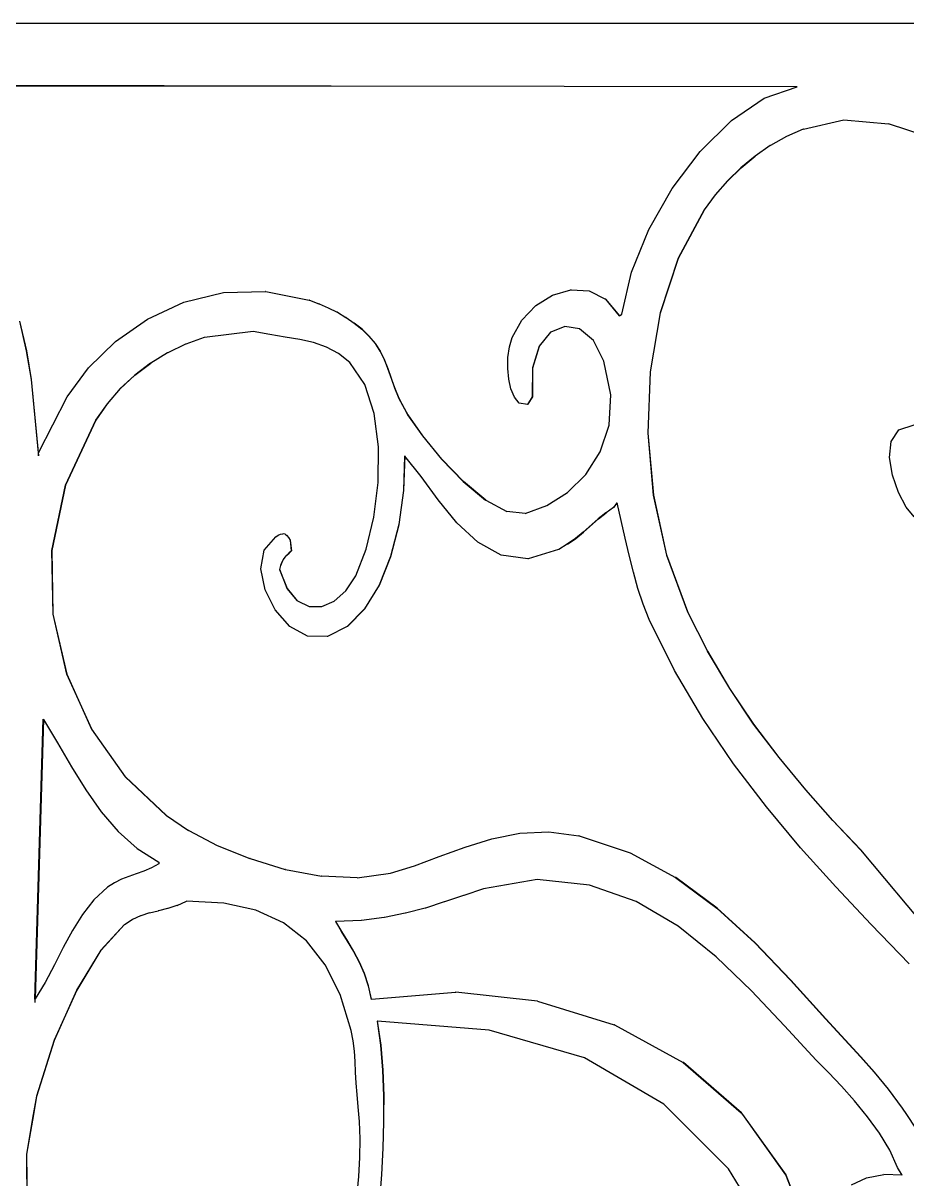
# Model space of a CAD drawing. Header units: inches. Extents: x 1397 to 20304, y -27267 to -746.
# Drawn here: x 14232.6 to 14240.91, y -21287.98 to -21277.11 of the extents above; entities that cross this region are included whole.
import ezdxf

# ---------------------------------------------------------------- set-up
doc = ezdxf.new("R2010")
doc.units = ezdxf.units.IN
doc.header["$LTSCALE"] = 17
doc.header["$MEASUREMENT"] = 0
doc.layers.add('25 BOT BAR', color=12, linetype='Continuous', lineweight=25)

msp = doc.modelspace()

# ---------------------------------------------------------------- linework, layer by layer
for p, q in [((14226.234, -21277.111), (14241.717, -21277.111)), ((14235.493, -21277.704), (14231.038, -21277.697)), ((14235.493, -21277.704), (14231.039, -21277.704)), ((14239.877, -21277.711), (14235.493, -21277.704)), ((14239.567, -21277.818), (14239.877, -21277.711)), ((14239.258, -21278.027), (14239.567, -21277.818)), ((14238.965, -21278.317), (14239.258, -21278.027)), ((14239.935, -21278.107), (14240.314, -21278.019)), ((14240.314, -21278.019), (14240.734, -21278.057)), ((14241.107, -21278.18), (14240.734, -21278.057)), ((14239.775, -21278.178), (14239.626, -21278.263)), ((14239.777, -21278.178), (14239.775, -21278.178)), ((14239.933, -21278.107), (14239.777, -21278.178)), ((14239.935, -21278.107), (14239.933, -21278.107)), ((14239.624, -21278.263), (14239.483, -21278.361)), ((14239.626, -21278.263), (14239.624, -21278.263)), ((14238.702, -21278.666), (14238.965, -21278.317)), ((14239.481, -21278.361), (14239.347, -21278.472)), ((14239.349, -21278.472), (14239.483, -21278.361)), ((14239.483, -21278.361), (14239.481, -21278.361)), ((14239.347, -21278.472), (14239.222, -21278.593)), ((14239.224, -21278.593), (14239.349, -21278.472)), ((14239.349, -21278.472), (14239.347, -21278.472)), ((14239.222, -21278.593), (14239.106, -21278.726)), ((14239.109, -21278.726), (14239.224, -21278.593)), ((14239.224, -21278.593), (14239.222, -21278.593)), ((14238.482, -21279.051), (14238.702, -21278.666)), ((14239.106, -21278.726), (14239.002, -21278.868)), ((14239.004, -21278.868), (14239.109, -21278.726)), ((14239.109, -21278.726), (14239.106, -21278.726)), ((14239.002, -21278.868), (14238.758, -21279.321)), ((14238.76, -21279.321), (14239.004, -21278.868)), ((14239.004, -21278.868), (14239.002, -21278.868)), ((14238.319, -21279.453), (14238.482, -21279.051)), ((14238.758, -21279.321), (14238.589, -21279.834)), ((14238.591, -21279.834), (14238.76, -21279.321)), ((14238.76, -21279.321), (14238.758, -21279.321)), ((14238.228, -21279.849), (14238.319, -21279.453)), ((14237.577, -21279.668), (14237.748, -21279.618)), ((14237.75, -21279.618), (14237.748, -21279.618)), ((14237.75, -21279.618), (14237.919, -21279.627)), ((14234.109, -21279.736), (14234.481, -21279.644)), ((14234.481, -21279.644), (14234.877, -21279.633)), ((14234.879, -21279.633), (14234.877, -21279.633)), ((14234.879, -21279.633), (14235.288, -21279.717)), ((14235.29, -21279.717), (14235.288, -21279.717)), ((14235.29, -21279.717), (14235.377, -21279.749)), ((14237.419, -21279.766), (14237.577, -21279.668)), ((14237.921, -21279.627), (14237.919, -21279.627)), ((14237.921, -21279.627), (14238.075, -21279.706)), ((14238.075, -21279.706), (14238.205, -21279.863)), ((14238.077, -21279.706), (14238.075, -21279.706)), ((14238.207, -21279.862), (14238.077, -21279.706)), ((14233.768, -21279.894), (14234.109, -21279.736)), ((14235.38, -21279.749), (14235.377, -21279.749)), ((14235.38, -21279.749), (14235.465, -21279.787)), ((14235.467, -21279.787), (14235.465, -21279.787)), ((14235.467, -21279.787), (14235.55, -21279.83)), ((14235.552, -21279.83), (14235.55, -21279.83)), ((14235.552, -21279.83), (14235.632, -21279.879)), ((14237.287, -21279.903), (14237.419, -21279.766)), ((14238.589, -21279.834), (14238.494, -21280.389)), ((14238.496, -21280.389), (14238.591, -21279.834)), ((14238.591, -21279.834), (14238.589, -21279.834)), ((14232.563, -21279.913), (14232.628, -21280.191)), ((14232.63, -21280.191), (14232.565, -21279.913)), ((14233.466, -21280.104), (14233.768, -21279.894)), ((14235.634, -21279.879), (14235.632, -21279.879)), ((14235.634, -21279.879), (14235.709, -21279.932)), ((14235.709, -21279.932), (14235.782, -21279.99)), ((14235.711, -21279.932), (14235.709, -21279.932)), ((14235.784, -21279.99), (14235.711, -21279.932)), ((14237.195, -21280.068), (14237.287, -21279.903)), ((14238.205, -21279.863), (14238.207, -21279.862)), ((14238.207, -21279.862), (14238.228, -21279.849)), ((14234.761, -21280.01), (14234.303, -21280.068)), ((14234.916, -21280.04), (14234.761, -21280.01)), ((14235.062, -21280.063), (14234.916, -21280.04)), ((14235.782, -21279.99), (14235.849, -21280.053)), ((14235.784, -21279.99), (14235.782, -21279.99)), ((14235.851, -21280.053), (14235.784, -21279.99)), ((14235.849, -21280.053), (14235.907, -21280.122)), ((14235.851, -21280.053), (14235.849, -21280.053)), ((14235.91, -21280.122), (14235.851, -21280.053)), ((14237.558, -21280.017), (14237.45, -21280.148)), ((14237.453, -21280.148), (14237.56, -21280.017)), ((14237.56, -21280.017), (14237.558, -21280.017)), ((14237.69, -21279.962), (14237.56, -21280.017)), ((14237.83, -21279.987), (14237.69, -21279.962)), ((14237.96, -21280.094), (14237.83, -21279.987)), ((14233.211, -21280.353), (14233.466, -21280.104)), ((14234.125, -21280.131), (14233.959, -21280.212)), ((14234.127, -21280.131), (14234.125, -21280.131)), ((14234.301, -21280.068), (14234.127, -21280.131)), ((14234.303, -21280.068), (14234.301, -21280.068)), ((14235.2, -21280.086), (14235.062, -21280.063)), ((14235.329, -21280.115), (14235.2, -21280.086)), ((14235.45, -21280.157), (14235.329, -21280.115)), ((14235.563, -21280.217), (14235.45, -21280.157)), ((14235.907, -21280.122), (14235.954, -21280.196)), ((14235.91, -21280.122), (14235.907, -21280.122)), ((14235.956, -21280.196), (14235.91, -21280.122)), ((14237.156, -21280.255), (14237.17, -21280.156)), ((14237.17, -21280.156), (14237.195, -21280.068)), ((14237.45, -21280.148), (14237.387, -21280.352)), ((14237.389, -21280.352), (14237.453, -21280.148)), ((14237.453, -21280.148), (14237.45, -21280.148)), ((14238.059, -21280.288), (14237.96, -21280.094)), ((14232.628, -21280.191), (14232.674, -21280.463)), ((14232.63, -21280.191), (14232.628, -21280.191)), ((14232.676, -21280.463), (14232.63, -21280.191)), ((14233.956, -21280.212), (14233.798, -21280.309)), ((14233.959, -21280.212), (14233.956, -21280.212)), ((14235.67, -21280.302), (14235.563, -21280.217)), ((14235.954, -21280.196), (14235.992, -21280.275)), ((14235.956, -21280.196), (14235.954, -21280.196)), ((14235.995, -21280.275), (14235.956, -21280.196)), ((14237.154, -21280.358), (14237.156, -21280.255)), ((14233.011, -21280.624), (14233.211, -21280.353)), ((14233.796, -21280.309), (14233.647, -21280.421)), ((14233.649, -21280.421), (14233.798, -21280.309)), ((14233.798, -21280.309), (14233.796, -21280.309)), ((14235.811, -21280.509), (14235.67, -21280.302)), ((14235.992, -21280.275), (14236.026, -21280.359)), ((14235.995, -21280.275), (14235.992, -21280.275)), ((14236.028, -21280.359), (14235.995, -21280.275)), ((14236.026, -21280.359), (14236.091, -21280.541)), ((14236.028, -21280.359), (14236.026, -21280.359)), ((14236.093, -21280.541), (14236.028, -21280.359)), ((14237.164, -21280.459), (14237.154, -21280.358)), ((14237.387, -21280.352), (14237.386, -21280.624)), ((14237.389, -21280.352), (14237.387, -21280.352)), ((14237.388, -21280.624), (14237.389, -21280.352)), ((14238.124, -21280.605), (14238.059, -21280.288)), ((14232.674, -21280.463), (14232.741, -21281.181)), ((14232.676, -21280.463), (14232.674, -21280.463)), ((14232.741, -21281.151), (14232.676, -21280.463)), ((14233.647, -21280.421), (14233.51, -21280.548)), ((14233.512, -21280.548), (14233.649, -21280.421)), ((14233.649, -21280.421), (14233.647, -21280.421)), ((14237.185, -21280.551), (14237.164, -21280.459)), ((14238.494, -21280.389), (14238.472, -21280.967)), ((14238.475, -21280.967), (14238.496, -21280.389)), ((14238.496, -21280.389), (14238.494, -21280.389)), ((14233.51, -21280.548), (14233.387, -21280.69)), ((14233.389, -21280.69), (14233.512, -21280.548)), ((14233.512, -21280.548), (14233.51, -21280.548)), ((14235.899, -21280.781), (14235.811, -21280.509)), ((14236.091, -21280.541), (14236.13, -21280.639)), ((14236.093, -21280.541), (14236.091, -21280.541)), ((14236.132, -21280.639), (14236.093, -21280.541)), ((14237.218, -21280.628), (14237.185, -21280.551)), ((14232.741, -21281.151), (14233.011, -21280.624)), ((14233.387, -21280.69), (14233.28, -21280.844)), ((14233.282, -21280.844), (14233.389, -21280.69)), ((14233.389, -21280.69), (14233.387, -21280.69)), ((14236.13, -21280.639), (14236.214, -21280.793)), ((14236.132, -21280.639), (14236.13, -21280.639)), ((14236.216, -21280.793), (14236.132, -21280.639)), ((14237.263, -21280.683), (14237.218, -21280.628)), ((14237.341, -21280.698), (14237.263, -21280.683)), ((14237.386, -21280.624), (14237.341, -21280.698)), ((14237.343, -21280.698), (14237.341, -21280.698)), ((14237.343, -21280.698), (14237.388, -21280.624)), ((14237.388, -21280.624), (14237.386, -21280.624)), ((14238.107, -21280.891), (14238.124, -21280.605)), ((14235.939, -21281.095), (14235.899, -21280.781)), ((14236.214, -21280.793), (14236.354, -21280.993)), ((14236.216, -21280.793), (14236.214, -21280.793)), ((14236.356, -21280.993), (14236.216, -21280.793)), ((14233.28, -21280.844), (14232.995, -21281.455)), ((14232.997, -21281.455), (14233.282, -21280.844)), ((14233.282, -21280.844), (14233.28, -21280.844)), ((14238.024, -21281.142), (14238.107, -21280.891)), ((14240.834, -21280.936), (14240.976, -21280.888)), ((14236.354, -21280.993), (14236.533, -21281.212)), ((14236.356, -21280.993), (14236.354, -21280.993)), ((14236.535, -21281.212), (14236.356, -21280.993)), ((14238.472, -21280.967), (14238.524, -21281.548)), ((14238.475, -21280.967), (14238.472, -21280.967)), ((14238.526, -21281.548), (14238.475, -21280.967)), ((14240.761, -21281.045), (14240.834, -21280.936)), ((14235.936, -21281.429), (14235.939, -21281.095)), ((14240.746, -21281.194), (14240.761, -21281.045)), ((14232.741, -21281.181), (14232.741, -21281.151)), ((14236.186, -21281.181), (14236.175, -21281.507)), ((14236.178, -21281.507), (14236.188, -21281.183)), ((14236.188, -21281.183), (14236.186, -21281.181)), ((14236.339, -21281.374), (14236.188, -21281.183)), ((14236.533, -21281.212), (14236.736, -21281.421)), ((14236.535, -21281.212), (14236.533, -21281.212)), ((14236.738, -21281.421), (14236.535, -21281.212)), ((14237.889, -21281.354), (14238.024, -21281.142)), ((14240.773, -21281.36), (14240.746, -21281.194)), ((14237.717, -21281.524), (14237.889, -21281.354)), ((14232.995, -21281.455), (14232.866, -21282.069)), ((14232.868, -21282.069), (14232.997, -21281.455)), ((14232.997, -21281.455), (14232.995, -21281.455)), ((14235.896, -21281.757), (14235.936, -21281.429)), ((14236.501, -21281.593), (14236.339, -21281.374)), ((14236.736, -21281.421), (14236.945, -21281.595)), ((14236.738, -21281.421), (14236.736, -21281.421)), ((14236.947, -21281.595), (14236.738, -21281.421)), ((14240.83, -21281.523), (14240.773, -21281.36)), ((14236.175, -21281.507), (14236.131, -21281.826)), ((14236.133, -21281.826), (14236.178, -21281.507)), ((14236.178, -21281.507), (14236.175, -21281.507)), ((14237.522, -21281.648), (14237.717, -21281.524)), ((14238.526, -21281.548), (14238.524, -21281.548)), ((14238.524, -21281.548), (14238.648, -21282.114)), ((14238.65, -21282.114), (14238.526, -21281.548)), ((14240.902, -21281.661), (14240.83, -21281.523)), ((14236.677, -21281.809), (14236.501, -21281.593)), ((14236.947, -21281.595), (14236.945, -21281.595)), ((14236.947, -21281.595), (14237.145, -21281.704)), ((14237.319, -21281.722), (14237.522, -21281.648)), ((14238.149, -21281.664), (14238.079, -21281.715)), ((14238.183, -21281.62), (14238.149, -21281.664)), ((14238.151, -21281.664), (14238.149, -21281.664)), ((14238.151, -21281.664), (14238.183, -21281.622)), ((14238.183, -21281.622), (14238.183, -21281.62)), ((14238.222, -21281.787), (14238.183, -21281.622)), ((14240.976, -21281.752), (14240.902, -21281.661)), ((14235.824, -21282.058), (14235.896, -21281.757)), ((14237.147, -21281.704), (14237.145, -21281.704)), ((14237.319, -21281.722), (14237.147, -21281.704)), ((14238.006, -21281.773), (14237.865, -21281.896)), ((14237.867, -21281.896), (14238.008, -21281.773)), ((14238.077, -21281.715), (14238.006, -21281.773)), ((14238.008, -21281.773), (14238.006, -21281.773)), ((14238.008, -21281.773), (14238.079, -21281.715)), ((14238.079, -21281.715), (14238.077, -21281.715)), ((14238.259, -21281.953), (14238.222, -21281.787)), ((14236.131, -21281.826), (14236.053, -21282.127)), ((14236.055, -21282.127), (14236.133, -21281.826)), ((14236.133, -21281.826), (14236.131, -21281.826)), ((14236.872, -21281.992), (14236.677, -21281.809)), ((14237.865, -21281.896), (14237.792, -21281.956)), ((14237.794, -21281.956), (14237.867, -21281.896)), ((14237.867, -21281.896), (14237.865, -21281.896)), ((14234.864, -21282.067), (14234.974, -21281.942)), ((14234.974, -21281.942), (14234.996, -21281.926)), ((14234.996, -21281.926), (14235.018, -21281.917)), ((14235.018, -21281.917), (14235.039, -21281.914)), ((14235.042, -21281.914), (14235.039, -21281.914)), ((14235.039, -21281.914), (14235.04, -21281.914)), ((14235.042, -21281.914), (14235.04, -21281.914)), ((14235.06, -21281.917), (14235.042, -21281.914)), ((14235.062, -21281.917), (14235.06, -21281.917)), ((14235.062, -21281.917), (14235.078, -21281.928)), ((14235.078, -21281.928), (14235.095, -21281.946)), ((14235.081, -21281.928), (14235.078, -21281.928)), ((14235.097, -21281.946), (14235.081, -21281.928)), ((14235.095, -21281.946), (14235.109, -21281.971)), ((14235.097, -21281.946), (14235.095, -21281.946)), ((14235.111, -21281.971), (14235.097, -21281.946)), ((14235.109, -21281.971), (14235.12, -21282.074)), ((14235.111, -21281.971), (14235.109, -21281.971)), ((14235.122, -21282.074), (14235.111, -21281.971)), ((14237.093, -21282.115), (14236.872, -21281.992)), ((14237.792, -21281.956), (14237.715, -21282.011)), ((14237.717, -21282.011), (14237.794, -21281.956)), ((14237.794, -21281.956), (14237.792, -21281.956)), ((14238.296, -21282.114), (14238.259, -21281.953)), ((14232.866, -21282.069), (14232.876, -21282.667)), ((14232.868, -21282.069), (14232.866, -21282.069)), ((14232.878, -21282.667), (14232.868, -21282.069)), ((14234.834, -21282.242), (14234.864, -21282.067)), ((14235.076, -21282.114), (14235.059, -21282.133)), ((14235.061, -21282.133), (14235.078, -21282.114)), ((14235.096, -21282.094), (14235.076, -21282.114)), ((14235.078, -21282.114), (14235.076, -21282.114)), ((14235.078, -21282.114), (14235.098, -21282.094)), ((14235.12, -21282.074), (14235.096, -21282.094)), ((14235.098, -21282.094), (14235.096, -21282.094)), ((14235.098, -21282.094), (14235.122, -21282.074)), ((14235.122, -21282.074), (14235.12, -21282.074)), ((14235.726, -21282.308), (14235.824, -21282.058)), ((14237.345, -21282.147), (14237.093, -21282.115)), ((14237.633, -21282.059), (14237.347, -21282.147)), ((14237.635, -21282.059), (14237.633, -21282.059)), ((14237.715, -21282.011), (14237.635, -21282.059)), ((14237.717, -21282.011), (14237.715, -21282.011)), ((14238.336, -21282.273), (14238.296, -21282.114)), ((14238.65, -21282.114), (14238.648, -21282.114)), ((14238.648, -21282.114), (14238.845, -21282.645)), ((14238.847, -21282.645), (14238.65, -21282.114)), ((14235.019, -21282.211), (14235.008, -21282.249)), ((14235.01, -21282.249), (14235.022, -21282.211)), ((14235.031, -21282.18), (14235.019, -21282.211)), ((14235.022, -21282.211), (14235.019, -21282.211)), ((14235.022, -21282.211), (14235.034, -21282.18)), ((14235.044, -21282.155), (14235.031, -21282.18)), ((14235.034, -21282.18), (14235.031, -21282.18)), ((14235.034, -21282.18), (14235.046, -21282.155)), ((14235.059, -21282.133), (14235.044, -21282.155)), ((14235.046, -21282.155), (14235.044, -21282.155)), ((14235.046, -21282.155), (14235.061, -21282.133)), ((14235.061, -21282.133), (14235.059, -21282.133)), ((14236.053, -21282.127), (14235.945, -21282.395)), ((14235.947, -21282.395), (14236.055, -21282.127)), ((14236.055, -21282.127), (14236.053, -21282.127)), ((14237.347, -21282.147), (14237.345, -21282.147)), ((14234.873, -21282.438), (14234.834, -21282.242)), ((14235.008, -21282.249), (14235.079, -21282.428)), ((14235.01, -21282.249), (14235.008, -21282.249)), ((14235.081, -21282.428), (14235.01, -21282.249)), ((14235.633, -21282.448), (14235.726, -21282.308)), ((14238.379, -21282.426), (14238.336, -21282.273)), ((14234.967, -21282.628), (14234.873, -21282.438)), ((14235.079, -21282.428), (14235.174, -21282.542)), ((14235.081, -21282.428), (14235.079, -21282.428)), ((14235.176, -21282.542), (14235.081, -21282.428)), ((14235.945, -21282.395), (14235.808, -21282.619)), ((14235.811, -21282.619), (14235.947, -21282.395)), ((14235.947, -21282.395), (14235.945, -21282.395)), ((14238.428, -21282.575), (14238.379, -21282.426)), ((14235.176, -21282.542), (14235.174, -21282.542)), ((14235.176, -21282.542), (14235.286, -21282.597)), ((14235.405, -21282.597), (14235.523, -21282.546)), ((14235.523, -21282.546), (14235.633, -21282.448)), ((14235.104, -21282.784), (14234.967, -21282.628)), ((14235.286, -21282.597), (14235.405, -21282.597)), ((14235.808, -21282.619), (14235.645, -21282.784)), ((14235.647, -21282.784), (14235.811, -21282.619)), ((14235.811, -21282.619), (14235.808, -21282.619)), ((14238.486, -21282.718), (14238.428, -21282.575)), ((14238.845, -21282.645), (14239.032, -21283.017)), ((14238.847, -21282.645), (14238.845, -21282.645)), ((14239.034, -21283.017), (14238.847, -21282.645)), ((14232.876, -21282.667), (14233.007, -21283.233)), ((14232.878, -21282.667), (14232.876, -21282.667)), ((14233.009, -21283.233), (14232.878, -21282.667)), ((14238.722, -21283.197), (14238.486, -21282.718)), ((14235.271, -21282.876), (14235.104, -21282.784)), ((14235.456, -21282.879), (14235.271, -21282.876)), ((14235.459, -21282.879), (14235.456, -21282.879)), ((14235.645, -21282.784), (14235.459, -21282.879)), ((14235.647, -21282.784), (14235.645, -21282.784)), ((14239.032, -21283.017), (14239.24, -21283.368)), ((14239.034, -21283.017), (14239.032, -21283.017)), ((14239.242, -21283.368), (14239.034, -21283.017)), ((14238.988, -21283.649), (14238.722, -21283.197)), ((14233.007, -21283.233), (14233.24, -21283.749)), ((14233.009, -21283.233), (14233.007, -21283.233)), ((14233.242, -21283.749), (14233.009, -21283.233)), ((14239.242, -21283.368), (14239.24, -21283.368)), ((14239.24, -21283.368), (14239.465, -21283.701)), ((14239.467, -21283.701), (14239.242, -21283.368)), ((14232.708, -21286.288), (14232.786, -21283.655)), ((14232.788, -21283.658), (14232.711, -21286.284)), ((14232.786, -21283.655), (14232.788, -21283.658)), ((14232.788, -21283.658), (14232.919, -21283.879)), ((14233.24, -21283.749), (14233.558, -21284.198)), ((14233.242, -21283.749), (14233.24, -21283.749)), ((14233.56, -21284.198), (14233.242, -21283.749)), ((14239.278, -21284.076), (14238.988, -21283.649)), ((14239.465, -21283.701), (14239.705, -21284.017)), ((14239.467, -21283.701), (14239.465, -21283.701)), ((14239.707, -21284.017), (14239.467, -21283.701)), ((14232.919, -21283.879), (14233.051, -21284.103)), ((14239.707, -21284.017), (14239.705, -21284.017)), ((14239.705, -21284.017), (14239.954, -21284.319)), ((14239.957, -21284.319), (14239.707, -21284.017)), ((14233.051, -21284.103), (14233.186, -21284.321)), ((14239.587, -21284.48), (14239.278, -21284.076)), ((14233.558, -21284.198), (14233.942, -21284.562)), ((14233.56, -21284.198), (14233.558, -21284.198)), ((14233.944, -21284.562), (14233.56, -21284.198)), ((14233.186, -21284.321), (14233.331, -21284.526)), ((14239.954, -21284.319), (14240.211, -21284.607)), ((14239.957, -21284.319), (14239.954, -21284.319)), ((14240.213, -21284.607), (14239.957, -21284.319)), ((14239.909, -21284.865), (14239.587, -21284.48)), ((14233.331, -21284.526), (14233.49, -21284.712)), ((14233.944, -21284.562), (14233.942, -21284.562)), ((14233.944, -21284.562), (14234.153, -21284.703)), ((14240.213, -21284.607), (14240.211, -21284.607)), ((14240.211, -21284.607), (14240.471, -21284.884)), ((14240.474, -21284.884), (14240.213, -21284.607)), ((14233.49, -21284.712), (14233.67, -21284.872)), ((14234.156, -21284.703), (14234.153, -21284.703)), ((14234.156, -21284.703), (14234.421, -21284.842)), ((14237.268, -21284.728), (14237.54, -21284.715)), ((14237.542, -21284.715), (14237.54, -21284.715)), ((14237.542, -21284.715), (14237.824, -21284.753)), ((14236.754, -21284.858), (14237.006, -21284.781)), ((14237.006, -21284.781), (14237.268, -21284.728)), ((14237.826, -21284.753), (14237.824, -21284.753)), ((14237.826, -21284.753), (14238.305, -21284.913)), ((14233.67, -21284.872), (14233.874, -21285.001)), ((14234.423, -21284.842), (14234.421, -21284.842)), ((14234.423, -21284.842), (14234.729, -21284.967)), ((14236.511, -21284.946), (14236.754, -21284.858)), ((14238.307, -21284.913), (14238.305, -21284.913)), ((14238.307, -21284.913), (14238.733, -21285.145)), ((14240.239, -21285.233), (14239.909, -21284.865)), ((14240.471, -21284.884), (14241.133, -21285.675)), ((14240.474, -21284.884), (14240.471, -21284.884)), ((14241.136, -21285.675), (14240.474, -21284.884)), ((14233.874, -21285.016), (14233.804, -21285.054)), ((14233.874, -21285.001), (14233.874, -21285.016)), ((14234.731, -21284.967), (14234.729, -21284.967)), ((14234.731, -21284.967), (14235.062, -21285.068)), ((14236.051, -21285.104), (14236.277, -21285.033)), ((14236.277, -21285.033), (14236.511, -21284.946)), ((14233.522, -21285.161), (14233.455, -21285.194)), ((14233.591, -21285.134), (14233.522, -21285.161)), ((14233.661, -21285.109), (14233.591, -21285.134)), ((14233.732, -21285.084), (14233.661, -21285.109)), ((14233.804, -21285.054), (14233.732, -21285.084)), ((14235.064, -21285.068), (14235.062, -21285.068)), ((14235.064, -21285.068), (14235.404, -21285.132)), ((14235.406, -21285.132), (14235.404, -21285.132)), ((14235.739, -21285.148), (14235.406, -21285.132)), ((14235.739, -21285.148), (14236.051, -21285.104)), ((14238.733, -21285.145), (14239.121, -21285.431)), ((14238.736, -21285.145), (14238.733, -21285.145)), ((14239.123, -21285.431), (14238.736, -21285.145)), ((14233.392, -21285.236), (14233.263, -21285.355)), ((14233.455, -21285.194), (14233.392, -21285.236)), ((14236.926, -21285.25), (14236.741, -21285.313)), ((14236.928, -21285.25), (14236.926, -21285.25)), ((14237.431, -21285.162), (14236.928, -21285.25)), ((14237.922, -21285.217), (14237.431, -21285.162)), ((14238.361, -21285.371), (14237.922, -21285.217)), ((14240.572, -21285.587), (14240.239, -21285.233)), ((14233.263, -21285.355), (14233.154, -21285.492)), ((14234.045, -21285.407), (14234.132, -21285.367)), ((14234.132, -21285.367), (14234.135, -21285.367)), ((14234.483, -21285.385), (14234.135, -21285.367)), ((14236.558, -21285.374), (14236.38, -21285.431)), ((14236.56, -21285.374), (14236.558, -21285.374)), ((14236.739, -21285.313), (14236.56, -21285.374)), ((14236.741, -21285.313), (14236.739, -21285.313)), ((14238.757, -21285.602), (14238.361, -21285.371)), ((14233.784, -21285.478), (14233.704, -21285.504)), ((14233.786, -21285.478), (14233.784, -21285.478)), ((14233.786, -21285.478), (14233.868, -21285.457)), ((14233.87, -21285.457), (14233.868, -21285.457)), ((14233.955, -21285.435), (14233.87, -21285.457)), ((14233.957, -21285.435), (14233.955, -21285.435)), ((14234.043, -21285.407), (14233.957, -21285.435)), ((14234.045, -21285.407), (14234.043, -21285.407)), ((14234.787, -21285.452), (14234.483, -21285.385)), ((14235.046, -21285.57), (14234.787, -21285.452)), ((14236.191, -21285.481), (14235.995, -21285.521)), ((14236.193, -21285.481), (14236.191, -21285.481)), ((14236.377, -21285.431), (14236.193, -21285.481)), ((14236.38, -21285.431), (14236.377, -21285.431)), ((14239.121, -21285.431), (14239.478, -21285.758)), ((14239.123, -21285.431), (14239.121, -21285.431)), ((14239.48, -21285.758), (14239.123, -21285.431)), ((14233.154, -21285.492), (14233.06, -21285.642)), ((14233.549, -21285.587), (14233.329, -21285.829)), ((14233.332, -21285.829), (14233.551, -21285.587)), ((14233.551, -21285.587), (14233.549, -21285.587)), ((14233.551, -21285.587), (14233.624, -21285.538)), ((14233.626, -21285.538), (14233.624, -21285.538)), ((14233.702, -21285.504), (14233.626, -21285.538)), ((14233.704, -21285.504), (14233.702, -21285.504)), ((14235.263, -21285.74), (14235.046, -21285.57)), ((14235.535, -21285.558), (14235.59, -21285.651)), ((14235.537, -21285.558), (14235.535, -21285.558)), ((14235.776, -21285.548), (14235.537, -21285.558)), ((14235.592, -21285.651), (14235.537, -21285.558)), ((14235.778, -21285.548), (14235.776, -21285.548)), ((14235.992, -21285.521), (14235.778, -21285.548)), ((14235.995, -21285.521), (14235.992, -21285.521)), ((14240.931, -21285.955), (14240.572, -21285.587)), ((14233.06, -21285.642), (14232.975, -21285.802)), ((14235.59, -21285.651), (14235.647, -21285.744)), ((14235.592, -21285.651), (14235.59, -21285.651)), ((14235.649, -21285.744), (14235.592, -21285.651)), ((14239.116, -21285.889), (14238.757, -21285.602)), ((14232.975, -21285.802), (14232.891, -21285.966)), ((14235.439, -21285.964), (14235.263, -21285.74)), ((14235.647, -21285.744), (14235.703, -21285.839)), ((14235.649, -21285.744), (14235.647, -21285.744)), ((14235.706, -21285.839), (14235.649, -21285.744)), ((14239.478, -21285.758), (14239.815, -21286.111)), ((14239.48, -21285.758), (14239.478, -21285.758)), ((14239.817, -21286.111), (14239.48, -21285.758)), ((14233.329, -21285.829), (14233.101, -21286.204)), ((14233.103, -21286.204), (14233.332, -21285.829)), ((14233.332, -21285.829), (14233.329, -21285.829)), ((14235.703, -21285.839), (14235.757, -21285.939)), ((14235.706, -21285.839), (14235.703, -21285.839)), ((14235.759, -21285.939), (14235.706, -21285.839)), ((14239.447, -21286.209), (14239.116, -21285.889)), ((14232.891, -21285.966), (14232.804, -21286.13)), ((14235.578, -21286.245), (14235.439, -21285.964)), ((14235.757, -21285.939), (14235.804, -21286.046)), ((14235.759, -21285.939), (14235.757, -21285.939)), ((14235.806, -21286.046), (14235.759, -21285.939)), ((14232.804, -21286.13), (14232.711, -21286.284)), ((14235.804, -21286.046), (14235.843, -21286.162)), ((14235.806, -21286.046), (14235.804, -21286.046)), ((14235.845, -21286.162), (14235.806, -21286.046)), ((14239.815, -21286.111), (14240.143, -21286.473)), ((14239.817, -21286.111), (14239.815, -21286.111)), ((14240.145, -21286.473), (14239.817, -21286.111)), ((14233.101, -21286.204), (14232.89, -21286.673)), ((14232.892, -21286.673), (14233.103, -21286.204)), ((14233.103, -21286.204), (14233.101, -21286.204)), ((14235.681, -21286.582), (14235.578, -21286.245)), ((14235.843, -21286.162), (14235.871, -21286.29)), ((14235.845, -21286.162), (14235.843, -21286.162)), ((14235.874, -21286.289), (14235.845, -21286.162)), ((14235.874, -21286.289), (14236.664, -21286.222)), ((14236.666, -21286.222), (14236.664, -21286.222)), ((14236.664, -21286.222), (14236.665, -21286.222)), ((14236.666, -21286.222), (14236.665, -21286.222)), ((14237.434, -21286.306), (14236.666, -21286.222)), ((14239.757, -21286.54), (14239.447, -21286.209)), ((14232.711, -21286.284), (14232.708, -21286.288)), ((14232.708, -21286.288), (14232.708, -21286.29)), ((14232.708, -21286.29), (14232.708, -21286.319)), ((14232.708, -21286.29), (14232.708, -21286.29)), ((14235.871, -21286.29), (14235.874, -21286.289)), ((14237.436, -21286.306), (14237.434, -21286.306)), ((14237.436, -21286.306), (14238.156, -21286.53)), ((14235.928, -21286.495), (14235.96, -21286.72)), ((14235.93, -21286.495), (14235.928, -21286.495)), ((14235.962, -21286.72), (14235.93, -21286.495)), ((14236.981, -21286.58), (14235.93, -21286.495)), ((14238.158, -21286.53), (14238.156, -21286.53)), ((14238.158, -21286.53), (14238.803, -21286.884)), ((14240.056, -21286.861), (14239.757, -21286.54)), ((14240.143, -21286.473), (14240.471, -21286.831)), ((14240.145, -21286.473), (14240.143, -21286.473)), ((14240.474, -21286.831), (14240.145, -21286.473)), ((14232.89, -21286.673), (14232.724, -21287.2)), ((14232.727, -21287.2), (14232.892, -21286.673)), ((14232.892, -21286.673), (14232.89, -21286.673)), ((14235.7, -21286.68), (14235.681, -21286.582)), ((14235.712, -21286.776), (14235.7, -21286.68)), ((14237.876, -21286.84), (14236.981, -21286.58)), ((14235.719, -21286.874), (14235.712, -21286.776)), ((14235.962, -21286.72), (14235.96, -21286.72)), ((14235.96, -21286.72), (14235.979, -21286.955)), ((14235.981, -21286.955), (14235.962, -21286.72)), ((14235.724, -21286.974), (14235.719, -21286.874)), ((14238.622, -21287.275), (14237.876, -21286.84)), ((14238.803, -21286.884), (14239.35, -21287.358)), ((14238.806, -21286.884), (14238.803, -21286.884)), ((14239.352, -21287.358), (14238.806, -21286.884)), ((14240.17, -21286.978), (14240.056, -21286.861)), ((14240.471, -21286.831), (14240.6, -21286.974)), ((14240.474, -21286.831), (14240.471, -21286.831)), ((14240.603, -21286.974), (14240.474, -21286.831)), ((14235.729, -21287.077), (14235.724, -21286.974)), ((14235.981, -21286.955), (14235.979, -21286.955)), ((14235.979, -21286.955), (14235.988, -21287.197)), ((14235.99, -21287.197), (14235.981, -21286.955)), ((14240.292, -21287.106), (14240.17, -21286.978)), ((14240.6, -21286.974), (14240.733, -21287.135)), ((14240.603, -21286.974), (14240.6, -21286.974)), ((14240.735, -21287.135), (14240.603, -21286.974)), ((14235.737, -21287.186), (14235.729, -21287.077)), ((14240.417, -21287.245), (14240.292, -21287.106)), ((14232.724, -21287.2), (14232.694, -21287.374)), ((14232.696, -21287.374), (14232.727, -21287.2)), ((14232.727, -21287.2), (14232.724, -21287.2)), ((14235.748, -21287.3), (14235.737, -21287.186)), ((14235.988, -21287.197), (14235.987, -21287.374)), ((14235.99, -21287.197), (14235.988, -21287.197)), ((14235.99, -21287.374), (14235.99, -21287.197)), ((14240.733, -21287.135), (14240.865, -21287.312)), ((14240.735, -21287.135), (14240.733, -21287.135)), ((14240.867, -21287.312), (14240.735, -21287.135)), ((14235.76, -21287.439), (14235.748, -21287.3)), ((14239.23, -21287.883), (14238.622, -21287.275)), ((14240.539, -21287.393), (14240.417, -21287.245)), ((14240.867, -21287.312), (14240.865, -21287.312)), ((14240.865, -21287.312), (14240.906, -21287.374)), ((14240.908, -21287.374), (14240.867, -21287.312)), ((14232.694, -21287.374), (14232.63, -21287.747)), ((14232.632, -21287.747), (14232.696, -21287.374)), ((14232.694, -21287.374), (14232.696, -21287.374)), ((14235.766, -21287.602), (14235.76, -21287.439)), ((14235.987, -21287.443), (14235.98, -21287.69)), ((14235.982, -21287.69), (14235.989, -21287.443)), ((14235.987, -21287.374), (14235.99, -21287.374)), ((14235.987, -21287.374), (14235.987, -21287.443)), ((14235.989, -21287.443), (14235.987, -21287.443)), ((14235.989, -21287.443), (14235.99, -21287.374)), ((14239.352, -21287.358), (14239.35, -21287.358)), ((14239.35, -21287.358), (14239.362, -21287.374)), ((14239.364, -21287.374), (14239.352, -21287.358)), ((14239.362, -21287.374), (14239.364, -21287.374)), ((14239.362, -21287.374), (14239.769, -21287.939)), ((14239.771, -21287.939), (14239.364, -21287.374)), ((14240.651, -21287.547), (14240.539, -21287.393)), ((14240.906, -21287.374), (14240.908, -21287.374)), ((14240.906, -21287.374), (14240.99, -21287.501)), ((14240.992, -21287.501), (14240.908, -21287.374)), ((14240.747, -21287.707), (14240.651, -21287.547)), ((14235.764, -21287.777), (14235.766, -21287.602)), ((14232.63, -21287.747), (14232.634, -21288.275)), ((14232.632, -21287.747), (14232.63, -21287.747)), ((14232.636, -21288.275), (14232.632, -21287.747)), ((14235.98, -21287.69), (14235.967, -21287.936)), ((14235.969, -21287.936), (14235.982, -21287.69)), ((14235.982, -21287.69), (14235.98, -21287.69)), ((14240.819, -21287.871), (14240.747, -21287.707)), ((14235.755, -21287.954), (14235.764, -21287.777)), ((14240.864, -21287.944), (14240.819, -21287.871)), ((14235.739, -21288.121), (14235.755, -21287.954)), ((14235.967, -21287.936), (14235.95, -21288.178)), ((14235.952, -21288.178), (14235.969, -21287.936)), ((14235.969, -21287.936), (14235.967, -21287.936)), ((14239.71, -21288.664), (14239.23, -21287.883)), ((14239.769, -21287.939), (14240.034, -21288.617)), ((14239.771, -21287.939), (14239.769, -21287.939)), ((14240.036, -21288.616), (14239.771, -21287.939)), ((14240.386, -21288.034), (14240.53, -21287.968)), ((14240.53, -21287.968), (14240.691, -21287.937)), ((14240.693, -21287.937), (14240.691, -21287.937)), ((14240.864, -21287.944), (14240.693, -21287.937))]:
    msp.add_line(p, q)
at = {"layer": '25 BOT BAR'}
msp.add_line((14226.234, -21277.111), (14258.152, -21277.111), dxfattribs=at)

doc.saveas('drawing.dxf')
